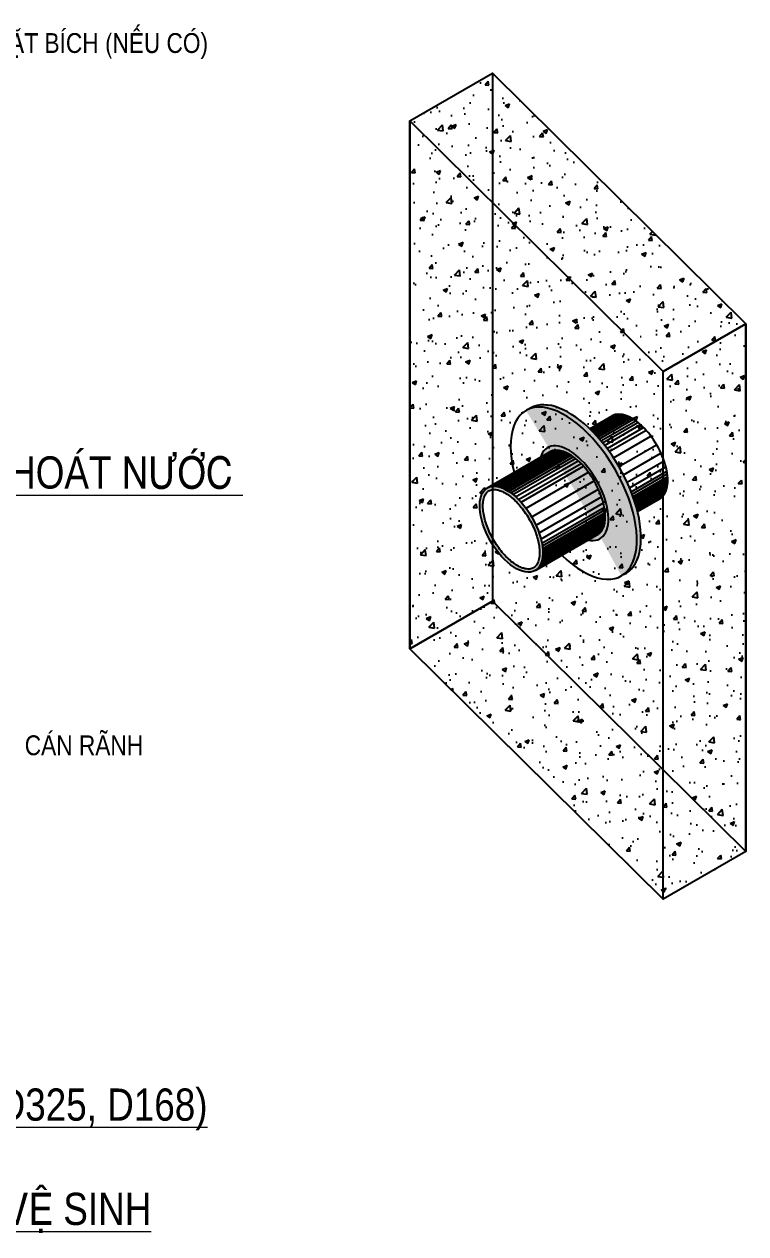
# Model space of a CAD drawing. Header units: millimetres. Extents: x -88960 to 836140, y 175458 to 320791.
# Drawn here: x 220087 to 228678, y 204741 to 219141 of the extents above; entities that cross this region are included whole.
import ezdxf
from ezdxf.enums import TextEntityAlignment as Align

# ---------------------------------------------------------------- set-up
doc = ezdxf.new("R2010")
doc.units = ezdxf.units.MM
doc.header["$LTSCALE"] = 1000
doc.layers.get('0').update_dxf_attribs({"linetype": 'CONTINUOUS'})
for name, color, linetype, lineweight in [('CHUNHO', 1, 'CONTINUOUS', 13), ('CHUTO', 51, 'CONTINUOUS', 15), ('TEXT', 1, 'CONTINUOUS', 15)]:
    doc.layers.add(name, color=color, linetype=linetype, lineweight=lineweight)
doc.styles.add('Star-HelCon', font='VHELVCN_0.TTF')
doc.styles.add('TTP-HelCon', font='VHELVCN_0.TTF')
pattern_1 = [(50, (299010.03, 223209.85), (543.4475, -47.5455), [56.8254, -625.079]), (355, (299010.03, 223209.85), (-105.128, 569.9145), [45.4603, -500.063]), (100.45144, (299055.3, 223205.9), (438.3196, 522.369), [48.294, -531.2353]), (46.1842, (299010, 223361.4), (808.618, -125.409), [85.238, -937.618]), (96.6356, (299077.4, 223350.9), (708.167, 738.062), [72.441, -796.8535]), (351.1842, (299010, 223361.4), (708.167, 738.062), [68.19, -750.095]), (21, (299085.8, 223323.5), (452.2594, -305.0528), [56.8254, -625.079]), (326, (299085.8, 223323.5), (184.353, 549.4255), [45.4603, -500.063]), (71.45144, (299123.5, 223298.1), (636.6125, 244.3726), [48.294, -531.2353]), (37.5, (299010.03, 223209.85), (9.21317, 252.22416), [0, -494.0018, 0, -507.6399, 0, -501.9573]), (7.5, (299010.03, 223209.85), (199.3203, 298.8345), [0, -289.4305, 0, -482.6367, 0, -191.312]), (327.5, (298841.07, 223209.85), (404.462, -17.0892), [0, -189.4179, 0, -590.9837, 0, -784.1899]), (317.5, (298765.3, 223209.85), (441.8635, 75.8467), [0, -246.2432, 0, -392.4738, 0, -556.8885])]

# ---------------------------------------------------------------- blocks, each defined once
blk = doc.blocks.new('sleeve')
h = blk.add_hatch(color=256)
h.dxf.hatch_style = 1
edge = h.paths.add_edge_path()
edge.add_ellipse((327052.1, 155846.2), major_axis=(200, -346.4), ratio=0.5, start_angle=357.134, end_angle=542.866)
edge.add_ellipse((327034.7, 155836.2), major_axis=(200, -346.4), ratio=0.5, start_angle=362.866, end_angle=537.134, ccw=False)
h = blk.add_hatch(color=256)
h.dxf.hatch_style = 1
edge = h.paths.add_edge_path()
edge.add_ellipse((327034.7, 155836.2), major_axis=(110, -190.5), ratio=0.5, start_angle=335.38, end_angle=564.62)
edge.add_line((326895.1, 155986.4), (326934.7, 156009.4))
edge.add_ellipse((327034.7, 155836.2), major_axis=(100, -173.2), ratio=0.5, start_angle=0, end_angle=180, ccw=False)
edge.add_line((327134.7, 155662.9), (327095.1, 155640))
h = blk.add_hatch(color=256)
h.dxf.hatch_style = 1
edge = h.paths.add_edge_path()
edge.add_ellipse((326773, 155685.1), major_axis=(100, -173.2), ratio=0.5, start_angle=0, end_angle=360)
edge = h.paths.add_edge_path(flags=16)
edge.add_spline(control_points=[(326866.3, 155523.5), (326868.6, 155524.9), (326870.8, 155526.5), (326875, 155530.3), (326876.9, 155532.4), (326880.5, 155537.4), (326882.2, 155540.3), (326885.1, 155546.6), (326886.5, 155550), (326888.7, 155557.6), (326889.6, 155561.7), (326891, 155570.5), (326891.5, 155575.2), (326892, 155587.3), (326891.8, 155595.1), (326890.3, 155611.3), (326889, 155619.8), (326885.4, 155637.4), (326883, 155646.5), (326877.3, 155664.9), (326873.9, 155674.3), (326866.2, 155693), (326861.9, 155702.3), (326852.4, 155720.7), (326847.3, 155729.8), (326836.3, 155747.5), (326830.5, 155756), (326818.4, 155772.4), (326812.1, 155780.2), (326799.2, 155794.9), (326792.6, 155801.7), (326779.2, 155814.2), (326772.4, 155819.9), (326759.1, 155829.9), (326752.4, 155834.2), (326739.5, 155841.5), (326733.2, 155844.5), (326722.3, 155848.5), (326717.6, 155849.8), (326708.7, 155851.5), (326704.5, 155851.9), (326696.7, 155851.8), (326693.1, 155851.4), (326687, 155849.9), (326684.4, 155849), (326679.6, 155846.6), (326677.3, 155845.2), (326673, 155841.7), (326671, 155839.8), (326667.3, 155835.2), (326665.5, 155832.6), (326662.3, 155826.7), (326660.9, 155823.5), (326658.4, 155816.3), (326657.3, 155812.4), (326655.7, 155804), (326655, 155799.6), (326654.3, 155790.1), (326654.1, 155785.1), (326654.4, 155771.9), (326655.2, 155763.4), (326657.8, 155745.7), (326659.8, 155736.5), (326664.8, 155717.6), (326667.8, 155708), (326675, 155688.5), (326679.2, 155678.7), (326688.4, 155659.4), (326693.4, 155649.8), (326704.3, 155631.1), (326710.2, 155621.9), (326722.5, 155604.4), (326728.9, 155596), (326742.2, 155580.3), (326749.1, 155572.9), (326763, 155559.4), (326770, 155553.2), (326784, 155542.3), (326790.9, 155537.6), (326804.5, 155529.6), (326811.1, 155526.4), (326822.4, 155522.1), (326827.2, 155520.7), (326836.3, 155518.8), (326840.5, 155518.3), (326848.5, 155518.2), (326852.1, 155518.6), (326858.3, 155520), (326861, 155520.9), (326864.4, 155522.5), (326865.4, 155523), (326866.3, 155523.5)], knot_values=[0, 0, 0, 0, 0.110763, 0.110763, 0.221527, 0.221527, 0.33229, 0.33229, 0.443053, 0.443053, 0.553817, 0.553817, 0.66458, 0.66458, 0.825984, 0.825984, 0.987387, 0.987387, 1.148791, 1.148791, 1.310194, 1.310194, 1.471598, 1.471598, 1.633001, 1.633001, 1.794405, 1.794405, 1.955808, 1.955808, 2.117212, 2.117212, 2.278615, 2.278615, 2.440019, 2.440019, 2.601422, 2.601422, 2.733301, 2.733301, 2.865181, 2.865181, 2.99706, 2.99706, 3.107371, 3.107371, 3.217682, 3.217682, 3.327994, 3.327994, 3.438305, 3.438305, 3.548616, 3.548616, 3.658928, 3.658928, 3.769239, 3.769239, 3.879551, 3.879551, 4.047757, 4.047757, 4.215962, 4.215962, 4.384168, 4.384168, 4.552374, 4.552374, 4.72058, 4.72058, 4.888786, 4.888786, 5.056992, 5.056992, 5.225198, 5.225198, 5.393404, 5.393404, 5.56161, 5.56161, 5.729816, 5.729816, 5.862645, 5.862645, 5.995474, 5.995474, 6.128303, 6.128303, 6.238557, 6.238557, 6.283185, 6.283185, 6.283185, 6.283185], degree=3, periodic=0)
for p, q in [((327102.1, 156106), (327196.5, 156160.5)), ((326673, 155858.3), (326934.7, 156009.4)), ((327302.1, 155759.6), (327396.5, 155814)), ((326873, 155511.8), (327134.7, 155662.9))]:
    blk.add_line(p, q)
at = {"color": 8}
for p, q in [((327104.5, 156103.6), (327213.8, 156166.7)), ((327106.2, 156102), (327219.3, 156167.3)), ((327108.3, 156099.9), (327225.4, 156167.5)), ((327110.9, 156097.3), (327232, 156167.1)), ((327113.9, 156094.3), (327238.5, 156166.2)), ((327116.5, 156091.6), (327243.7, 156165.1)), ((327118.6, 156089.5), (327247.7, 156164)), ((327122.5, 156085.3), (327254.7, 156161.7)), ((327126.5, 156081), (327261.6, 156159)), ((327131.7, 156075.4), (327269.8, 156155.1)), ((327136.3, 156070.3), (327276.8, 156151.4)), ((327142.1, 156063.6), (327285.2, 156146.2)), ((327148.9, 156055.6), (327294.7, 156139.8)), ((327155.6, 156047.6), (327303.5, 156133)), ((327164.2, 156036.7), (327314.6, 156123.6)), ((327174.4, 156023.4), (327327.1, 156111.6)), ((327183.4, 156011.2), (327337.7, 156100.3)), ((327201.6, 155984.7), (327358.2, 156075.1)), ((326690.4, 155864.5), (326952.1, 156015.6)), ((326695.9, 155865.1), (326957.6, 156016.2)), ((326702, 155865.3), (326963.7, 156016.4)), ((326708.5, 155864.9), (326970.2, 156016)), ((326715.1, 155864), (326976.8, 156015.1)), ((326720.3, 155862.9), (326982, 156014)), ((326724.3, 155861.8), (326986, 156012.9)), ((326731.3, 155859.5), (326993, 156010.6)), ((326738.2, 155856.8), (326999.9, 156007.9)), ((326746.4, 155852.9), (327008.1, 156004)), ((326753.3, 155849.2), (327015.1, 156000.3)), ((327224.3, 155947.8), (327382.1, 156038.9)), ((327243.1, 155913.6), (327400.1, 156004.3)), ((326761.8, 155844), (327023.5, 155995.1)), ((326771.2, 155837.6), (327033, 155988.7)), ((326780.1, 155830.8), (327041.8, 155981.9)), ((326791.2, 155821.4), (327052.9, 155972.5)), ((326803.7, 155809.4), (327065.4, 155960.5)), ((326814.3, 155798.1), (327076, 155949.2)), ((327258.3, 155882.4), (327413.2, 155971.8)), ((326834.8, 155772.9), (327096.5, 155924)), ((327268.9, 155858.5), (327420.9, 155946.3)), ((327275.5, 155842.3), (327424.8, 155928.6)), ((327279.4, 155832.2), (327426.7, 155917.2)), ((327282.9, 155822.5), (327428, 155906.2)), ((327285.5, 155815.3), (327428.5, 155897.9)), ((326858.7, 155736.7), (327120.4, 155887.8)), ((326876.7, 155702.1), (327138.4, 155853.2)), ((327287.8, 155808.4), (327428.7, 155889.8)), ((327289.4, 155803.6), (327428.7, 155884)), ((327291.2, 155798), (327428.3, 155877.2)), ((327292.8, 155792.9), (327427.7, 155870.8)), ((327294.2, 155788.2), (327426.8, 155864.8)), ((327295.4, 155784.2), (327425.8, 155859.4)), ((327296.4, 155780.8), (327424.7, 155854.9)), ((327297.2, 155778), (327423.5, 155850.9)), ((327297.8, 155775.9), (327422.6, 155848)), ((327298.2, 155774.3), (327421.7, 155845.6)), ((326889.7, 155669.6), (327151.4, 155820.7)), ((326897.4, 155644.1), (327159.2, 155795.2)), ((327298.7, 155772.5), (327420.6, 155842.9)), ((327299, 155771.3), (327419.8, 155841)), ((327299.4, 155770), (327418.8, 155839)), ((327299.9, 155768), (327417.1, 155835.7)), ((327300.3, 155766.6), (327415.6, 155833.1)), ((327300.7, 155764.9), (327413.6, 155830.1)), ((327301.1, 155763.2), (327411.1, 155826.7)), ((327301.5, 155762), (327408.6, 155823.8)), ((327301.7, 155760.9), (327405.9, 155821.1)), ((327302, 155760), (327402, 155817.7)), ((326901.4, 155626.4), (327163.1, 155777.5)), ((326903.3, 155615), (327165, 155766.1)), ((326904.5, 155604), (327166.2, 155755.1)), ((326905.1, 155595.7), (327166.8, 155746.8)), ((326898.3, 155543.4), (327160, 155694.5)), ((326899.1, 155545.8), (327160.9, 155696.9)), ((326900.1, 155548.7), (327161.8, 155699.8)), ((326901.3, 155552.7), (327163, 155703.8)), ((326902.4, 155557.2), (327164.1, 155708.3)), ((326903.4, 155562.6), (327165.1, 155713.7)), ((326904.3, 155568.6), (327166, 155719.7)), ((326904.9, 155575), (327166.6, 155726.1)), ((326905.2, 155581.8), (327167, 155732.9)), ((326905.3, 155587.6), (327167, 155738.7)), ((326878.6, 155515.5), (327140.3, 155666.6)), ((326882.5, 155518.9), (327144.2, 155670)), ((326885.2, 155521.6), (327146.9, 155672.7)), ((326887.6, 155524.5), (327149.4, 155675.6)), ((326890.2, 155527.9), (327151.9, 155679)), ((326892.2, 155530.9), (327153.9, 155682)), ((326893.7, 155533.5), (327155.4, 155684.6)), ((326895.4, 155536.8), (327157.1, 155687.9)), ((326896.3, 155538.8), (327158, 155689.9)), ((326897.2, 155540.7), (327158.9, 155691.8)), ((326834.8, 155504.7), (326836, 155505.4))]:
    blk.add_line(p, q, dxfattribs=at)
for centre, major_axis, start_param, end_param in [((327034.7, 155836.2), (200, -346.4), 5.235988, 10.471976), ((327052.1, 155846.2), (200, -346.4), 6.233164, 9.474799), ((327296.5, 155987.3), (100, -173.2), 0, 3.141593), ((327034.7, 155836.2), (110, -190.5), 5.853486, 9.854478), ((327034.7, 155836.2), (100, -173.2), 0, 3.141593)]:
    blk.add_ellipse(centre, major_axis=major_axis, ratio=0.5, start_param=start_param, end_param=end_param)
blk.add_ellipse((326773, 155685.1), major_axis=(100, -173.2), ratio=0.5)
blk.add_open_spline([(326866.3, 155523.5), (326868.6, 155524.9), (326870.8, 155526.5), (326875, 155530.3), (326876.9, 155532.4), (326880.5, 155537.4), (326882.2, 155540.3), (326885.1, 155546.6), (326886.5, 155550), (326888.7, 155557.6), (326889.6, 155561.7), (326891, 155570.5), (326891.5, 155575.2), (326892, 155587.3), (326891.8, 155595.1), (326890.3, 155611.3), (326889, 155619.8), (326885.4, 155637.4), (326883, 155646.5), (326877.3, 155664.9), (326873.9, 155674.3), (326866.2, 155693), (326861.9, 155702.3), (326852.4, 155720.7), (326847.3, 155729.8), (326836.3, 155747.5), (326830.5, 155756), (326818.4, 155772.4), (326812.1, 155780.2), (326799.2, 155794.9), (326792.6, 155801.7), (326779.2, 155814.2), (326772.4, 155819.9), (326759.1, 155829.9), (326752.4, 155834.2), (326739.5, 155841.5), (326733.2, 155844.5), (326722.3, 155848.5), (326717.6, 155849.8), (326708.7, 155851.5), (326704.5, 155851.9), (326696.7, 155851.8), (326693.1, 155851.4), (326687, 155849.9), (326684.4, 155849), (326679.6, 155846.6), (326677.3, 155845.2), (326673, 155841.7), (326671, 155839.8), (326667.3, 155835.2), (326665.5, 155832.6), (326662.3, 155826.7), (326660.9, 155823.5), (326658.4, 155816.3), (326657.3, 155812.4), (326655.7, 155804), (326655, 155799.6), (326654.3, 155790.1), (326654.1, 155785.1), (326654.4, 155771.9), (326655.2, 155763.4), (326657.8, 155745.7), (326659.8, 155736.5), (326664.8, 155717.6), (326667.8, 155708), (326675, 155688.5), (326679.2, 155678.7), (326688.4, 155659.4), (326693.4, 155649.8), (326704.3, 155631.1), (326710.2, 155621.9), (326722.5, 155604.4), (326728.9, 155596), (326742.2, 155580.3), (326749.1, 155572.9), (326763, 155559.4), (326770, 155553.2), (326784, 155542.3), (326790.9, 155537.6), (326804.5, 155529.6), (326811.1, 155526.4), (326822.4, 155522.1), (326827.2, 155520.7), (326836.3, 155518.8), (326840.5, 155518.3), (326848.5, 155518.2), (326852.1, 155518.6), (326858.3, 155520), (326861, 155520.9), (326864.4, 155522.5), (326865.4, 155523), (326866.3, 155523.5)], degree=3, knots=[0, 0, 0, 0, 0.110763, 0.110763, 0.221527, 0.221527, 0.33229, 0.33229, 0.443053, 0.443053, 0.553817, 0.553817, 0.66458, 0.66458, 0.825984, 0.825984, 0.987387, 0.987387, 1.148791, 1.148791, 1.310194, 1.310194, 1.471598, 1.471598, 1.633001, 1.633001, 1.794405, 1.794405, 1.955808, 1.955808, 2.117212, 2.117212, 2.278615, 2.278615, 2.440019, 2.440019, 2.601422, 2.601422, 2.733301, 2.733301, 2.865181, 2.865181, 2.99706, 2.99706, 3.107371, 3.107371, 3.217682, 3.217682, 3.327994, 3.327994, 3.438305, 3.438305, 3.548616, 3.548616, 3.658928, 3.658928, 3.769239, 3.769239, 3.879551, 3.879551, 4.047757, 4.047757, 4.215962, 4.215962, 4.384168, 4.384168, 4.552374, 4.552374, 4.72058, 4.72058, 4.888786, 4.888786, 5.056992, 5.056992, 5.225198, 5.225198, 5.393404, 5.393404, 5.56161, 5.56161, 5.729816, 5.729816, 5.862645, 5.862645, 5.995474, 5.995474, 6.128303, 6.128303, 6.238557, 6.238557, 6.283185, 6.283185, 6.283185, 6.283185])

msp = doc.modelspace()

# ---------------------------------------------------------------- hatches: boundary and pattern name
at = {"ltscale": 0.5}
h = msp.add_hatch(dxfattribs=at)
h.set_pattern_fill('AR-CONC', color=256, scale=75.767143)
h.set_pattern_definition(pattern_1)
h.paths.add_polyline_path([(224678.63207, 217989.13768), (225662.87612, 218557.39125), (228677.99867, 215574.94124), (227693.75462, 215006.68766)])
h = msp.add_hatch(dxfattribs=at)
h.set_pattern_fill('AR-CONC', color=256, scale=75.767143)
h.set_pattern_definition(pattern_1)
h.paths.add_polyline_path([(227693.75462, 215006.68766), (224678.63207, 217989.13768), (224678.63207, 211705.82879), (227693.75462, 208723.37877)])
edge = h.paths.add_edge_path(flags=16)
edge.add_ellipse((225885.68483, 213128.30836), major_axis=(-284.12679, 492.12203), ratio=0.5, start_angle=159.303039093, end_angle=180, ccw=False)
edge.add_ellipse((225885.68483, 213128.30836), major_axis=(-284.12679, 492.12203), ratio=0.5, start_angle=0, end_angle=159.303039093, ccw=False)
edge.add_line((225601.55804, 213620.43039), (225973.35587, 213835.08796))
edge.add_ellipse((226257.48265, 213342.96593), major_axis=(-284.12679, 492.12203), ratio=0.5, start_angle=183.804162013, end_angle=360, ccw=False)
edge.add_ellipse((226257.48265, 213342.96593), major_axis=(-284.12679, 492.12203), ratio=0.5, start_angle=180, end_angle=183.804162013, ccw=False)
edge.add_line((226541.60944, 212850.84391), (226169.81161, 212636.18633))
h = msp.add_hatch(dxfattribs=at)
h.set_pattern_fill('AR-CONC', color=256, scale=75.767143)
h.set_pattern_definition(pattern_1)
h.paths.add_polyline_path([(227693.75462, 208723.37877), (227693.75462, 215006.68766), (228677.99867, 215574.94124), (228677.99867, 209291.63234)])

# ---------------------------------------------------------------- linework, layer by layer
at = {"ltscale": 0.5, "flags": 128}
for points in [[(224678.63207, 211705.82879), (224678.63207, 217989.13768), (225662.87612, 218557.39125), (225662.87612, 212274.08236), (224678.63207, 211705.82879)], [(224678.63207, 217989.13768), (225662.87612, 218557.39125), (228677.99867, 215574.94124), (227693.75462, 215006.68766), (224678.63207, 217989.13768)], [(225662.87612, 218557.39125), (225662.87612, 212274.08236), (228677.99867, 209291.63234), (228677.99867, 215574.94124), (225662.87612, 218557.39125)], [(224678.63207, 217989.13768), (224678.63207, 211705.82879), (227693.75462, 208723.37877), (227693.75462, 215006.68766), (224678.63207, 217989.13768)], [(227693.75462, 208723.37877), (227693.75462, 215006.68766), (228677.99867, 215574.94124), (228677.99867, 209291.63234), (227693.75462, 208723.37877)], [(224678.63207, 211705.82879), (225662.87612, 212274.08236), (228677.99867, 209291.63234), (227693.75462, 208723.37877), (224678.63207, 211705.82879)]]:
    msp.add_lwpolyline(points, dxfattribs=at)

# ---------------------------------------------------------------- block references
at = {"xscale": 2.841267857142858, "yscale": 2.841267857142858, "zscale": 2.841267857142858}
msp.add_blockref('sleeve', (-702564.03747, -229214.63314), dxfattribs=at)

# ---------------------------------------------------------------- texts
at = {"layer": 'CHUNHO', "style": 'Star-HelCon'}
for s, p in [('MAËT BÍCH (NEÁU COÙ)', (219685.4341, 218798.9916)), ('CAÙN RAÕNH', (220093.54364, 210438.89823, -0.00172))]:
    msp.add_text(s, height=235.72, dxfattribs=at).set_placement(p)
at = {"layer": 'CHUTO', "style": 'Star-HelCon'}
for s, p in [('%%UCHI TIEÁT OÁNG XUYEÂN VAÙCH HEÄ CAÁP THOAÙT NÖÔÙC ', (211850.79057, 213612.76633, 0.00089)), ('%%UCHI TIEÁT OÁNG XUYEÂN VAÙCH HEÄ CHOÁNG CHAÙY (D325, D168)', (209778.94335, 206088.02869, -0.00082))]:
    msp.add_text(s, height=383.045, dxfattribs=at).set_placement(p)
at = {"layer": 'TEXT', "color": 2, "style": 'TTP-HelCon'}
msp.add_text('%%U37. CHI TIEÁT GIA CÖÔØNG GÔØ ÑÔÕ TÖÔØNG BAO QUANH NHAØ VEÄ SINH', height=383.045, dxfattribs=at).set_placement((207393.51372, 205037.90119), align=Align.MIDDLE_LEFT)

doc.saveas('drawing.dxf')
